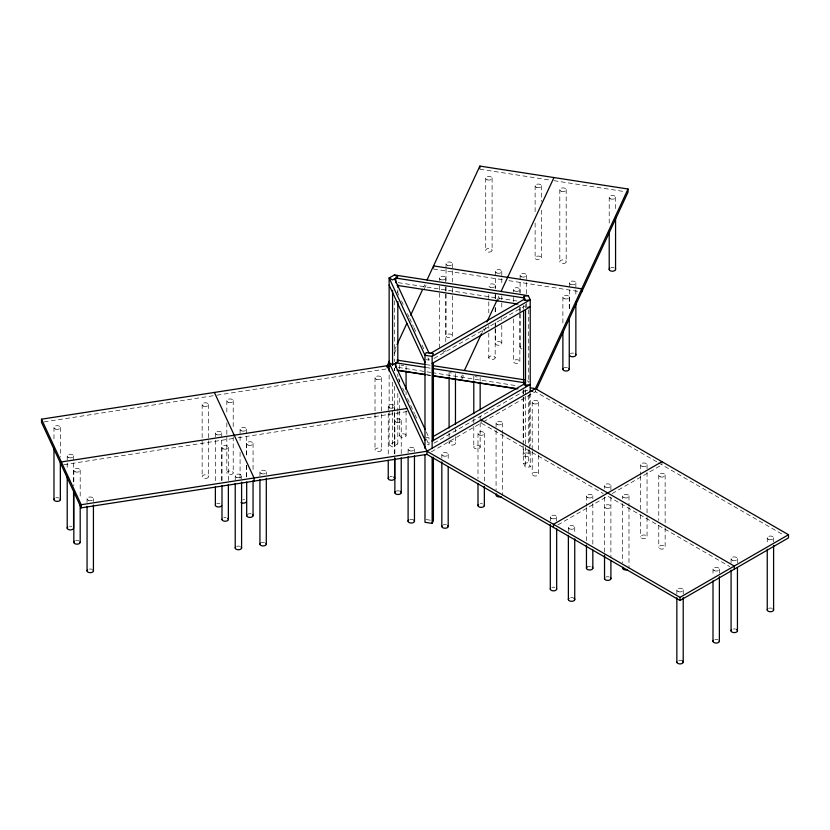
<?xml version="1.0" encoding="UTF-8"?>
<svg xmlns="http://www.w3.org/2000/svg" width="830" height="830" viewBox="0 0 830 830"><rect width="100%" height="100%" fill="white"/><g stroke="black" fill="none" stroke-linecap="round" stroke-linejoin="round"><path stroke-width="0.62" stroke-dasharray="4.15 3.11" d="M394.323 350.426L396.501 345.737M423.746 287.024L424.836 284.68M394.323 353.559L396.501 348.859M424.286 288.985L426.464 284.285M461.324 377.152L462.414 374.807M482.023 332.54L483.662 329.012M497.834 298.489L498.923 296.134M461.864 379.113L463.503 375.585M484.212 330.973L485.841 327.445M497.834 301.622L500.552 295.75M434.049 358.415L524.778 306.031M389.135 375.046L389.135 444.953L394.385 441.923L397.819 443.905L397.819 411.545M389.135 444.953L392.58 446.934L397.819 443.905M434.049 443.168L524.778 390.785L525.514 392.372M431.361 451.811L481.172 423.061L603.234 493.539M483.382 421.785L535.402 391.75L657.474 462.227M557.916 524.882L607.716 496.122L729.788 566.6M612.146 493.56L661.956 464.81L661.956 461.677M44.063 421.91L214.368 395.568M216.931 395.173L387.237 368.821M63.91 464.686L232.94 438.541M238.065 437.742L407.084 411.597M523.595 463.389L528.295 462.663L530.214 466.802L525.514 467.529L523.595 463.389L523.595 446.561M479.875 169.216L551.4 180.286M553.963 180.681L625.488 191.74M433.551 269.024L503.81 279.886M508.915 280.675L579.174 291.548M398.265 282.646L516.82 300.989M426.236 359.66L428.996 360.096L428.996 357.73M426.309 364.64L430.137 365.231M426.34 367.545L430.158 368.136M398.265 367.4L430.666 372.411M431.942 372.608L518.096 385.94M426.34 374.652L430.158 375.233M426.827 374.952L430.666 375.544M525.183 390.162L527.745 390.557M426.236 437.317L428.996 437.742L428.996 444.839L426.236 444.413M426.236 519.57L431.009 520.306M658.595 462.87L784.018 535.288M397.248 291.683L398.867 295.158M401.554 300.958L403.173 304.434M407.468 313.709L409.086 317.195M409.626 318.346L413.392 326.47M413.931 327.622L416.619 333.421M422.003 345.021L424.69 350.82M427.917 357.772L428.996 360.096M426.309 431.953L428.996 437.742M398.327 378.76L399.936 382.236M402.633 388.035L404.241 391.511M407.468 398.462L410.165 404.262M410.705 405.424L414.471 413.537M415.01 414.699L416.619 418.175M426.309 439.049L428.996 444.839M773.602 537.705L773.602 541.886M767.242 537.705L767.242 544.459M737.445 558.58L737.445 562.761M731.085 558.58L731.085 562.761M719.371 569.017L719.371 573.198M713.001 569.017L713.001 575.771M683.215 589.891L683.215 594.073M676.844 589.891L676.844 594.073M665.141 475.082L665.141 526.853M665.141 527.818L665.141 547.427A3.196 1.847 0 0 1 660.12 548.775A3.196 1.847 0 0 1 660.597 545.59A3.196 1.847 0 0 1 665.141 547.427M658.771 475.082L658.771 520.42M658.771 525.245L658.771 547.427M647.058 464.644L647.058 471.077M647.058 472.363L647.058 516.416M647.058 517.381L647.058 536.989A3.196 1.847 0 0 1 642.047 538.338A3.196 1.847 0 0 1 642.524 535.153A3.196 1.847 0 0 1 647.058 536.989M640.687 464.644L640.687 475.258M640.687 476.223L640.687 509.983M640.687 514.808L640.687 536.989M628.984 495.956L628.984 506.248M628.984 507.535L628.984 568.301M622.614 495.956L622.614 498.851M622.614 503.675L622.614 562.833M615.57 197.198L615.57 211.671M610.901 485.519L610.901 489.7M610.901 497.097L610.901 557.864M609.21 197.198L609.21 224.525M604.53 485.519L604.53 488.414M604.53 497.097L604.53 552.396M592.827 495.956L592.827 498.851M592.827 503.675L592.827 545.154M586.457 495.956L586.457 506.248M586.457 507.535L586.457 541.295M575.864 282.74L575.864 295.926M574.744 527.268L574.744 534.022M569.505 282.74L569.505 311.354M569.255 297.005L569.255 311.468M568.374 527.268L568.374 531.449M566.185 189.562L566.185 261.896A3.196 1.847 0 0 1 561.163 263.245A3.196 1.847 0 0 1 561.651 260.06A3.196 1.847 0 0 1 566.185 261.896M562.885 297.005L562.885 325.619M559.814 189.562L559.814 261.896M556.671 516.831L556.671 521.012M550.3 516.831L550.3 521.012M541.482 185.733L541.482 201.493M541.482 210.166L541.482 258.078A3.196 1.847 0 0 1 536.471 259.427A3.196 1.847 0 0 1 536.948 256.242A3.196 1.847 0 0 1 541.482 258.078M538.587 402.021L538.587 453.792M538.587 455.068L538.587 474.366A3.196 1.847 0 0 1 533.576 475.715A3.196 1.847 0 0 1 534.053 472.529A3.196 1.847 0 0 1 538.587 474.366M535.402 388.616L535.402 391.75M535.122 185.733L535.122 214.348M535.122 223.031L535.122 258.078M532.217 402.021L532.217 449.933M532.217 450.898L532.217 474.366M530.214 393.005L530.214 446.084M530.214 451.261L530.214 466.802M529.55 394.126L529.55 448.459M529.55 449.746L529.55 454.892A3.196 1.847 0 0 1 524.529 456.241A3.196 1.847 0 0 1 525.017 453.056A3.196 1.847 0 0 1 529.55 454.892M528.295 309.901L528.295 382.786M528.295 395.35L528.295 444.538M528.295 449.715L528.295 462.663M526.479 275.104L526.479 295.999M526.479 303.396L526.479 307.577M525.514 304.413L525.514 307.619M525.514 389.851L525.514 395.028M525.514 396.325L525.514 445.523M525.514 446.81L525.514 467.529M523.595 305.45L523.595 309.341M523.595 389.602L523.595 396.076M523.595 397.373L523.595 441.384M523.18 390.266L523.18 395.734M523.18 397.02L523.18 444.6M523.18 445.565L523.18 454.892M520.109 275.104L520.109 293.104M520.109 307.256L520.109 312.723M520.109 314.01L520.109 347.448M519.86 289.359L519.86 292.253M519.86 307.37L519.86 312.827M519.86 313.792L519.86 361.704A3.196 1.847 0 0 1 514.849 363.052A3.196 1.847 0 0 1 515.326 359.867A3.196 1.847 0 0 1 519.86 361.704M513.49 289.359L513.49 291.932M513.49 297.399L513.49 302.545M513.49 318.938L513.49 361.704M502.43 422.895L502.43 433.509M502.43 434.474L502.43 495.24M501.787 271.286L501.787 285.748M501.787 295.719L501.787 310.181M501.787 317.9L501.787 320.473M501.787 325.298L501.787 343.62A3.196 1.847 0 0 1 496.765 344.969A3.196 1.847 0 0 1 497.253 341.794A3.196 1.847 0 0 1 501.787 343.62M496.07 422.895L496.07 429.328M496.07 430.614L496.07 490.094M495.417 271.286L495.417 288.321M495.417 294.432L495.417 298.613M495.417 307.619L495.417 314.041M495.417 322.725L495.417 327.871M495.417 329.157L495.417 343.62M495.168 285.541L495.168 288.435M495.168 294.546L495.168 298.727M495.168 307.723L495.168 314.155M495.168 323.161L495.168 327.02M495.168 328.307L495.168 357.886A3.196 1.847 0 0 1 490.146 359.234A3.196 1.847 0 0 1 490.634 356.049A3.196 1.847 0 0 1 495.168 357.886M492.097 178.097L492.097 250.432A3.196 1.847 0 0 1 487.075 251.791A3.196 1.847 0 0 1 487.563 248.606A3.196 1.847 0 0 1 492.097 250.432M488.797 294.546L488.797 312.869M488.797 325.412L488.797 328.307M488.797 333.12L488.797 357.886M485.726 178.097L485.726 250.432M484.357 433.333L484.357 482.531M481.172 419.928L481.172 423.061M480.155 377.484L480.155 381.333M480.155 416.058L480.155 421.526M480.155 422.812L480.155 447.246A3.196 1.847 0 0 1 475.144 448.594A3.196 1.847 0 0 1 475.621 445.409A3.196 1.847 0 0 1 480.155 447.246M477.987 433.333L477.987 478.671M473.795 376.198L473.795 381.333M473.795 418.631L473.795 425.385M473.795 426.35L473.795 447.246M455.463 373.656L455.463 377.837M455.463 428.954L455.463 431.849M455.463 436.673L455.463 443.428A3.196 1.847 0 0 1 450.451 444.776A3.196 1.847 0 0 1 450.929 441.591A3.196 1.847 0 0 1 455.463 443.428M452.392 263.639L452.392 281.972M452.392 288.072L452.392 294.826M452.392 295.791L452.392 335.984A3.196 1.847 0 0 1 447.38 337.333A3.196 1.847 0 0 1 447.858 334.148A3.196 1.847 0 0 1 452.392 335.984M449.092 372.369L449.092 376.55M449.092 433.136L449.092 439.568M449.092 440.533L449.092 443.428M448.2 454.207L448.2 460.961M446.021 263.639L446.021 268.785M446.021 269.107L446.021 281.65M446.021 286.786L446.021 335.984M445.772 277.905L445.772 281.754M445.772 286.9L445.772 342.52M441.83 454.207L441.83 458.067M439.412 277.905L439.412 280.467M439.412 285.935L439.412 348.953M414.461 448.989L414.461 451.883M408.101 448.989L408.101 452.848M406.077 366.02L406.077 369.879M406.077 391.739L406.077 394.634M406.077 411.026L406.077 435.781A3.196 1.847 0 0 1 401.056 437.14A3.196 1.847 0 0 1 401.544 433.955A3.196 1.847 0 0 1 406.077 435.781M401.232 420.478L401.232 453.917M399.707 364.733L399.707 369.879M399.707 379.196L399.707 381.769M399.707 398.172L399.707 410.062M399.707 411.026L399.707 435.781M397.819 289.857L397.819 292.44M397.819 373.998L397.819 376.592M397.819 393.42L397.819 410.248M394.862 420.478L394.862 454.238M394.561 368.271L394.561 370.637M394.613 406.223L394.613 454.124M394.385 300.813L394.385 361.662M394.385 368.136L394.385 370.72M394.385 386.261L394.385 410.85M394.385 412.147L394.385 441.923M392.58 382.205L392.58 446.934M388.243 406.223L388.243 455.411M381.375 377.702L381.375 450.047A3.196 1.847 0 0 1 376.364 451.396A3.196 1.847 0 0 1 376.841 448.21A3.196 1.847 0 0 1 381.375 450.047M375.015 377.702L375.015 450.047M266.295 471.917L266.295 474.49M259.925 471.917L259.925 475.777M253.057 443.396L253.057 470.403M246.686 443.396L246.686 457.87M246.686 465.257L246.686 477.157M246.437 429.141L246.437 457.755M246.437 465.474L246.437 477.043M241.592 475.735L241.592 478.63M240.078 429.141L240.078 443.604M240.078 452.288L240.078 478.329M235.232 475.735L235.232 479.916M233.209 400.62L233.209 428.923M233.209 436.632L233.209 472.965A3.196 1.847 0 0 1 228.188 474.314A3.196 1.847 0 0 1 228.675 471.129A3.196 1.847 0 0 1 233.209 472.965M228.364 447.214L228.364 480.975M226.839 400.62L226.839 415.093M226.839 422.812L226.839 472.965M221.994 447.214L221.994 481.94M221.745 432.959L221.745 481.836M215.375 432.959L215.375 482.157M208.506 404.449L208.506 476.783A3.196 1.847 0 0 1 203.495 478.132A3.196 1.847 0 0 1 203.973 474.957A3.196 1.847 0 0 1 208.506 476.783M202.147 404.449L202.147 476.783M93.427 498.654L93.427 501.548M87.057 498.654L87.057 502.513M80.188 470.143L80.188 498.757M73.829 470.143L73.829 485.892M73.569 455.888L73.569 482.894M67.209 455.888L67.209 469.064M60.341 427.367L60.341 456.946M53.971 427.367L53.971 441.84M733.44 628.984A3.196 1.847 0 0 1 735.619 629.088M768.59 608.38A3.196 1.847 0 0 1 771.776 608.214M570.739 597.673A3.196 1.847 0 0 1 572.908 597.776M678.681 660.4A3.196 1.847 0 0 1 681.866 660.566M605.89 577.068A3.196 1.847 0 0 1 609.064 576.902M714.838 639.525A3.196 1.847 0 0 1 718.023 639.691M570.428 353.622A3.196 1.847 0 0 1 573.509 353.144M611.036 267.706A3.196 1.847 0 0 1 614.221 267.862M521.946 348.953A3.196 1.847 0 0 1 520.099 347.282A3.196 1.847 0 0 1 521.946 345.612M55.807 497.876A3.196 1.847 0 0 1 58.992 498.031M216.734 503.634A3.196 1.847 0 0 1 219.909 503.468M69.564 526.282A3.196 1.847 0 0 1 71.743 526.386M223.83 517.723A3.196 1.847 0 0 1 226.009 517.619M75.655 540.652A3.196 1.847 0 0 1 78.84 540.807M236.581 546.399A3.196 1.847 0 0 1 239.766 546.244M89.412 569.058A3.196 1.847 0 0 1 92.504 569.536M527.195 380.929A3.196 1.847 0 0 1 528.98 381.655M564.234 367.669A3.196 1.847 0 0 1 567.419 367.514M477.25 376.903A3.196 1.847 0 0 1 475.144 376.581M451.458 373.033A3.196 1.847 0 0 1 450.016 372.556M403.712 365.387A3.196 1.847 0 0 1 401.056 365.117M445.679 350.561A3.196 1.847 0 0 1 442.867 351.92M390.079 476.731A3.196 1.847 0 0 1 392.258 476.617M242.983 499.484A3.196 1.847 0 0 1 244.611 499.65M396.211 491.142A3.196 1.847 0 0 1 399.396 490.987M248.046 514.071A3.196 1.847 0 0 1 251.22 513.905M409.927 519.497A3.196 1.847 0 0 1 413.112 519.663M261.274 542.581A3.196 1.847 0 0 1 264.459 542.426M443.179 524.882A3.196 1.847 0 0 1 446.364 524.716M552.137 587.339A3.196 1.847 0 0 1 554.834 587.339M480.342 503.737A3.196 1.847 0 0 1 482.521 503.841M588.294 566.465A3.196 1.847 0 0 1 590.462 566.361M623.963 497.637A3.196 1.847 0 0 0 628.984 496.278A3.196 1.847 0 0 0 624.451 494.452A3.196 1.847 0 0 0 623.963 497.637M732.434 560.26A3.196 1.847 0 0 0 737.445 558.901A3.196 1.847 0 0 0 732.911 557.075A3.196 1.847 0 0 0 732.434 560.26M768.59 539.386A3.196 1.847 0 0 0 773.602 538.027A3.196 1.847 0 0 0 769.068 536.201A3.196 1.847 0 0 0 768.59 539.386M660.12 476.762A3.196 1.847 0 0 0 665.141 475.403A3.196 1.847 0 0 0 660.597 473.577A3.196 1.847 0 0 0 660.12 476.762M569.733 528.949A3.196 1.847 0 0 0 574.744 527.59A3.196 1.847 0 0 0 570.21 525.764A3.196 1.847 0 0 0 569.733 528.949M678.193 591.572A3.196 1.847 0 0 0 683.215 590.213A3.196 1.847 0 0 0 678.681 588.387A3.196 1.847 0 0 0 678.193 591.572M714.35 570.698A3.196 1.847 0 0 0 719.371 569.339A3.196 1.847 0 0 0 714.838 567.513A3.196 1.847 0 0 0 714.35 570.698M605.89 508.074A3.196 1.847 0 0 0 610.901 506.715A3.196 1.847 0 0 0 606.367 504.889A3.196 1.847 0 0 0 605.89 508.074M570.853 284.42A3.196 1.847 0 0 0 575.864 283.061A3.196 1.847 0 0 0 571.331 281.235A3.196 1.847 0 0 0 570.853 284.42M610.558 198.868A3.196 1.847 0 0 0 615.57 197.519A3.196 1.847 0 0 0 611.036 195.683A3.196 1.847 0 0 0 610.558 198.868M561.163 191.232A3.196 1.847 0 0 0 566.185 189.883A3.196 1.847 0 0 0 561.651 188.047A3.196 1.847 0 0 0 561.163 191.232M521.458 276.774A3.196 1.847 0 0 0 526.479 275.425A3.196 1.847 0 0 0 521.946 273.589A3.196 1.847 0 0 0 521.458 276.774M496.765 272.956A3.196 1.847 0 0 0 501.787 271.607A3.196 1.847 0 0 0 497.253 269.771A3.196 1.847 0 0 0 496.765 272.956M536.471 187.404A3.196 1.847 0 0 0 541.482 186.055A3.196 1.847 0 0 0 536.948 184.229A3.196 1.847 0 0 0 536.471 187.404M487.075 179.768A3.196 1.847 0 0 0 492.097 178.419A3.196 1.847 0 0 0 487.563 176.583A3.196 1.847 0 0 0 487.075 179.768M447.38 265.31A3.196 1.847 0 0 0 452.392 263.961A3.196 1.847 0 0 0 447.858 262.135A3.196 1.847 0 0 0 447.38 265.31M203.495 406.119A3.196 1.847 0 0 0 208.506 404.77A3.196 1.847 0 0 0 203.973 402.934A3.196 1.847 0 0 0 203.495 406.119M55.32 429.037A3.196 1.847 0 0 0 60.341 427.689A3.196 1.847 0 0 0 55.807 425.852A3.196 1.847 0 0 0 55.32 429.037M68.558 457.558A3.196 1.847 0 0 0 73.569 456.21A3.196 1.847 0 0 0 69.035 454.373A3.196 1.847 0 0 0 68.558 457.558M216.734 434.63A3.196 1.847 0 0 0 221.745 433.281A3.196 1.847 0 0 0 217.211 431.455A3.196 1.847 0 0 0 216.734 434.63M223.343 448.895A3.196 1.847 0 0 0 228.364 447.536A3.196 1.847 0 0 0 223.83 445.71A3.196 1.847 0 0 0 223.343 448.895M75.177 471.814A3.196 1.847 0 0 0 80.188 470.465A3.196 1.847 0 0 0 75.655 468.628A3.196 1.847 0 0 0 75.177 471.814M88.405 500.324A3.196 1.847 0 0 0 93.427 498.975A3.196 1.847 0 0 0 88.893 497.149A3.196 1.847 0 0 0 88.405 500.324M236.581 477.406A3.196 1.847 0 0 0 241.592 476.057A3.196 1.847 0 0 0 237.058 474.221A3.196 1.847 0 0 0 236.581 477.406M564.234 298.675A3.196 1.847 0 0 0 569.255 297.327A3.196 1.847 0 0 0 564.722 295.49A3.196 1.847 0 0 0 564.234 298.675M514.849 291.029A3.196 1.847 0 0 0 519.86 289.68A3.196 1.847 0 0 0 515.326 287.854A3.196 1.847 0 0 0 514.849 291.029M490.146 287.211A3.196 1.847 0 0 0 495.168 285.862A3.196 1.847 0 0 0 490.634 284.026A3.196 1.847 0 0 0 490.146 287.211M440.761 279.575A3.196 1.847 0 0 0 445.772 278.226A3.196 1.847 0 0 0 441.238 276.39A3.196 1.847 0 0 0 440.761 279.575M497.419 424.566A3.196 1.847 0 0 0 502.43 423.217A3.196 1.847 0 0 0 497.896 421.391A3.196 1.847 0 0 0 497.419 424.566M605.89 487.2A3.196 1.847 0 0 0 610.901 485.841A3.196 1.847 0 0 0 606.367 484.014A3.196 1.847 0 0 0 605.89 487.2M642.047 466.325A3.196 1.847 0 0 0 647.058 464.966A3.196 1.847 0 0 0 642.524 463.14A3.196 1.847 0 0 0 642.047 466.325M533.576 403.691A3.196 1.847 0 0 0 538.587 402.343A3.196 1.847 0 0 0 534.053 400.517A3.196 1.847 0 0 0 533.576 403.691M376.364 379.372A3.196 1.847 0 0 0 381.375 378.024A3.196 1.847 0 0 0 376.841 376.187A3.196 1.847 0 0 0 376.364 379.372M228.188 402.301A3.196 1.847 0 0 0 233.209 400.942A3.196 1.847 0 0 0 228.675 399.116A3.196 1.847 0 0 0 228.188 402.301M241.426 430.812A3.196 1.847 0 0 0 246.437 429.463A3.196 1.847 0 0 0 241.904 427.626A3.196 1.847 0 0 0 241.426 430.812M389.592 407.893A3.196 1.847 0 0 0 394.613 406.544A3.196 1.847 0 0 0 390.079 404.708A3.196 1.847 0 0 0 389.592 407.893M396.211 422.148A3.196 1.847 0 0 0 401.232 420.8A3.196 1.847 0 0 0 396.699 418.963A3.196 1.847 0 0 0 396.211 422.148M248.046 445.067A3.196 1.847 0 0 0 253.057 443.718A3.196 1.847 0 0 0 248.523 441.892A3.196 1.847 0 0 0 248.046 445.067M261.274 473.588A3.196 1.847 0 0 0 266.295 472.239A3.196 1.847 0 0 0 261.761 470.403A3.196 1.847 0 0 0 261.274 473.588M409.449 450.659A3.196 1.847 0 0 0 414.461 449.31A3.196 1.847 0 0 0 409.927 447.484A3.196 1.847 0 0 0 409.449 450.659M443.179 455.888A3.196 1.847 0 0 0 448.2 454.529A3.196 1.847 0 0 0 443.666 452.703A3.196 1.847 0 0 0 443.179 455.888M551.649 518.511A3.196 1.847 0 0 0 556.671 517.152A3.196 1.847 0 0 0 552.137 515.326A3.196 1.847 0 0 0 551.649 518.511M587.806 497.637A3.196 1.847 0 0 0 592.827 496.278A3.196 1.847 0 0 0 588.294 494.452A3.196 1.847 0 0 0 587.806 497.637M479.335 435.003A3.196 1.847 0 0 0 484.357 433.654A3.196 1.847 0 0 0 479.823 431.828A3.196 1.847 0 0 0 479.335 435.003"/><path stroke-width="1.25" d="M387.237 367.783L387.237 365.698L389.415 360.998M397.041 344.564L406.856 323.42M410.663 315.203L422.657 289.369M427.014 279.98L479.875 166.083L628.04 189.012L628.04 192.135L536.491 389.395M424.981 440.025L389.135 362.7L392.58 364.681L394.561 363.54L425.23 429.629M464.593 370.107L481.483 333.712M486.93 321.967L497.284 299.661M501.102 291.444L553.963 177.547M433.405 438.427L432.139 441.135L530.131 384.57L525.514 385.276L524.778 383.688L432.928 436.715M424.981 454.954L424.981 522.278L432.139 523.388L433.405 520.68L433.405 457.237M628.04 189.012L535.402 388.616L426.931 451.24L81.205 504.723L41.5 419.181L387.237 365.698L389.789 366.092M530.214 391.719L530.214 299.796L528.295 295.667L394.447 274.958L389.135 277.946L389.135 371.155M395.796 367.555L395.796 362.824L397.819 361.662M430.687 353.258L524.778 298.935M432.139 363.478L530.131 306.913L527.828 307.266M661.956 461.677L553.486 524.301L553.486 527.434M387.237 365.698L426.931 451.24L680.029 597.361L788.5 534.738L788.5 537.871L680.029 600.495L426.931 454.373L81.205 507.856L41.5 422.314L41.5 419.181M528.295 295.667L523.595 296.393L525.514 300.522L530.214 299.796L432.139 356.381L424.981 355.271L389.135 277.946L392.58 279.938L397.819 276.909L394.385 274.927M407.084 408.464L61.347 461.947L61.347 465.08M397.072 285.364L517.962 304.07M396.989 360.106L425.033 364.443M432.689 365.625L524.467 379.829M395.796 362.824L425.064 367.348M432.7 368.53L524.321 382.713L524.321 385.079M530.297 387.828L535.402 388.616L788.5 534.738M397.072 370.118L425.064 374.455M432.7 375.627L517.962 388.824M397.456 370.408L425.551 374.755M433.219 375.938L516.25 388.782M530.297 390.961L532.85 391.355M481.172 419.928L734.27 566.05L734.27 569.183M523.595 381.146L524.321 382.713M394.561 278.787L428.996 352.989M389.135 285.053L425.002 362.326M214.368 392.434L254.073 477.987L254.073 481.11M773.602 545.424L773.602 610.05M767.242 549.284L767.242 610.05M737.445 567.585L737.445 630.925M731.085 570.158L731.085 630.925M719.371 576.736L719.371 641.362M713.001 580.917L713.001 641.362M683.215 597.61L683.215 662.236M680.029 597.361L680.029 600.495M676.844 597.61L676.844 662.236M615.57 216.485L615.57 269.543M610.901 560.416L610.901 578.738M609.21 232.244L609.21 269.543M604.53 555.27L604.53 578.738M592.827 549.979L592.827 568.301M586.457 545.154L586.457 568.301M581.726 291.942L581.726 288.809L433.551 265.89L433.551 267.976M575.864 302.037L575.864 355.084M574.744 538.846L574.744 599.613M569.255 317.579L569.255 369.34M568.374 535.309L568.374 599.613M562.885 332.042L562.885 369.34M556.671 528.731L556.671 589.176M550.3 524.55L550.3 589.176M525.514 309.59L525.514 385.971M524.321 300.325L524.321 297.96L395.796 278.071L395.796 282.802M523.595 310.627L523.595 383.512M484.357 486.39L484.357 505.678M480.155 382.62L480.155 409.947M479.875 166.083L479.875 168.179M477.987 483.496L477.987 505.678M473.795 381.333L473.795 413.807M455.463 378.802L455.463 424.14M449.092 377.515L449.092 427.99M448.2 467.072L448.2 526.552M441.83 461.926L441.83 526.552M433.405 362.741L433.405 440.792M432.139 448.293L432.139 356.381L433.405 353.673L426.236 352.563L424.981 355.271L424.981 448.48M432.139 457.361L432.139 523.388M426.931 451.24L426.931 454.373M414.461 455.743L414.461 521.333M408.101 456.708L408.101 521.333M406.077 371.166L406.077 389.488M401.232 457.776L401.232 492.813M397.819 284.68L397.819 287.263M397.819 301.508L397.819 362.347M394.862 458.098L394.862 492.813M394.613 457.984L394.613 478.557M392.58 290.293L392.58 365.376M388.243 460.235L388.243 478.557M266.295 478.339L266.295 544.252M259.925 479.626L259.925 544.252M253.057 480.695L253.057 515.741M246.686 481.981L246.686 515.741M241.592 482.168L241.592 548.07M235.232 483.454L235.232 548.07M228.364 484.513L228.364 519.559M221.994 485.799L221.994 519.559M215.375 486.971L215.375 505.304M93.427 505.086L93.427 570.999M87.057 506.373L87.057 570.999M81.205 504.723L81.205 507.856M80.188 504.868L80.188 542.478M73.829 490.717L73.829 542.478M73.569 490.924L73.569 528.222A3.196 1.847 0 0 1 69.295 529.799A3.196 1.847 0 0 1 67.769 527.009M67.209 476.462L67.209 528.222M60.341 462.414L60.341 499.712M53.971 447.941L53.971 499.712M627.148 569.816A3.196 1.847 0 0 1 623.538 569.442A3.196 1.847 0 0 1 622.905 567.357M736.521 629.462A3.196 1.847 0 0 1 736.656 631.993A3.196 1.847 0 0 1 732.288 632.211A3.196 1.847 0 0 1 731.645 629.7M773.041 608.826A3.196 1.847 0 0 1 770.977 611.71A3.196 1.847 0 0 1 767.335 609.407M573.821 598.15A3.196 1.847 0 0 1 573.945 600.681A3.196 1.847 0 0 1 569.577 600.899A3.196 1.847 0 0 1 568.944 598.389M682.644 661.022A3.196 1.847 0 0 1 680.859 663.855A3.196 1.847 0 0 1 676.844 661.915M610.341 577.514A3.196 1.847 0 0 1 608.276 580.398A3.196 1.847 0 0 1 604.634 578.095M719.278 640.718A3.196 1.847 0 0 1 715.906 643.043A3.196 1.847 0 0 1 713.292 640.418M575.584 354.14A3.196 1.847 0 0 1 573.779 356.661A3.196 1.847 0 0 1 569.598 355.396M615.476 268.899A3.196 1.847 0 0 1 611.835 271.192A3.196 1.847 0 0 1 609.77 268.318M60.248 499.069A3.196 1.847 0 0 1 56.876 501.382A3.196 1.847 0 0 1 54.261 498.768M221.651 505.615A3.196 1.847 0 0 1 218.01 506.954A3.196 1.847 0 0 1 215.375 504.982M227.794 518.335A3.196 1.847 0 0 1 226.009 521.178A3.196 1.847 0 0 1 221.994 519.238M80.095 541.845A3.196 1.847 0 0 1 76.453 544.138A3.196 1.847 0 0 1 74.389 541.264M241.032 546.856A3.196 1.847 0 0 1 238.967 549.73A3.196 1.847 0 0 1 235.326 547.437M93.334 570.355A3.196 1.847 0 0 1 89.681 572.648A3.196 1.847 0 0 1 87.627 569.774M568.965 368.406A3.196 1.847 0 0 1 566.07 371.031A3.196 1.847 0 0 1 563.176 368.406M501.081 496.589A3.196 1.847 0 0 1 496.994 496.382A3.196 1.847 0 0 1 496.631 494.016M604.634 558.175A3.196 1.847 0 0 1 604.634 557.221M393.69 477.094A3.196 1.847 0 0 1 393.814 479.626A3.196 1.847 0 0 1 389.446 479.844A3.196 1.847 0 0 1 388.814 477.343M246.344 501.797A3.196 1.847 0 0 1 241.001 502.627M400.309 491.35A3.196 1.847 0 0 1 400.434 493.881A3.196 1.847 0 0 1 396.066 494.099A3.196 1.847 0 0 1 395.433 491.599M252.766 514.797A3.196 1.847 0 0 1 249.872 517.422A3.196 1.847 0 0 1 246.977 514.797M413.9 520.109A3.196 1.847 0 0 1 413.402 522.547A3.196 1.847 0 0 1 409.159 522.547A3.196 1.847 0 0 1 408.661 520.109M266.005 543.318A3.196 1.847 0 0 1 263.11 545.943A3.196 1.847 0 0 1 260.215 543.318M447.91 525.608A3.196 1.847 0 0 1 445.295 528.233A3.196 1.847 0 0 1 441.923 525.909M556.567 588.532A3.196 1.847 0 0 1 553.205 590.856A3.196 1.847 0 0 1 550.591 588.231M484.253 505.034A3.196 1.847 0 0 1 480.612 507.338A3.196 1.847 0 0 1 478.557 504.453M592.257 567.077A3.196 1.847 0 0 1 591.624 569.588A3.196 1.847 0 0 1 587.256 569.37A3.196 1.847 0 0 1 587.381 566.838"/></g></svg>
